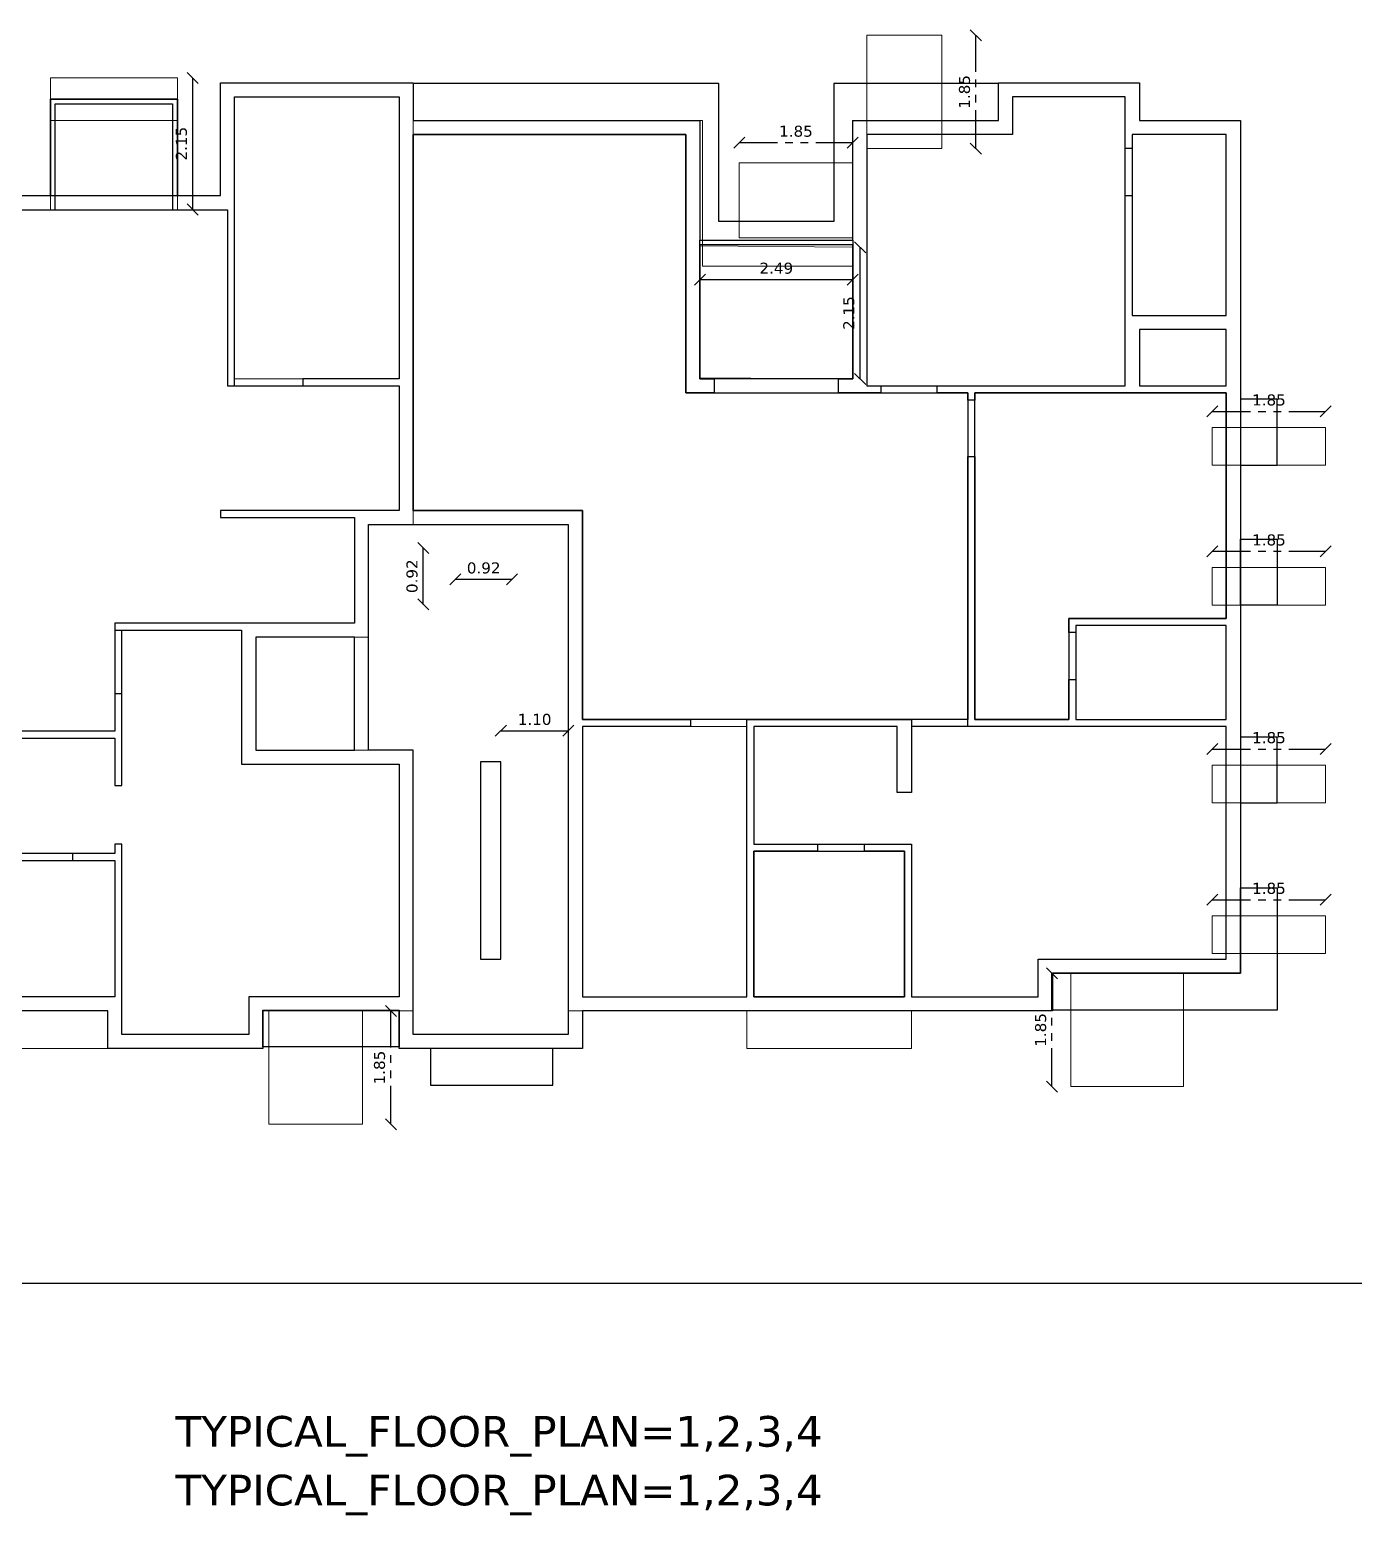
# Model space of a CAD drawing. Header units: metres. Extents: x 617 to 1370, y 693 to 852.
# Drawn here: x 1036.53 to 1058.14, y 767.67 to 791.9 of the extents above; entities that cross this region are included whole.
import ezdxf

# ---------------------------------------------------------------- set-up
doc = ezdxf.new("R2010")
doc.units = ezdxf.units.M
doc.header["$MEASUREMENT"] = 0
doc.header["$PDMODE"] = 2
doc.header["$PDSIZE"] = 50
doc.linetypes.add('PHANTOM2', pattern=[1.25, 0.625, -0.125, 0.125, -0.125, 0.125, -0.125])
doc.layers.get('0').update_dxf_attribs({"lineweight": 0})
doc.layers.get('Defpoints').update_dxf_attribs({"lineweight": 0})
for name, color, linetype in [('BLK_1_FLR_1_AC_ROOM_3', 117, 'Continuous'), ('BLK_1_FLR_1_AC_ROOM_4', 117, 'Continuous'), ('BLK_1_FLR_1_AC_ROOM_5', 117, 'Continuous'), ('BLK_1_FLR_1_AC_ROOM_6', 117, 'Continuous'), ('BLK_1_FLR_1_BALCONY_1', 5, 'Continuous'), ('BLK_1_FLR_1_BLT_UP_AREA', 1, 'Continuous'), ('BLK_1_FLR_1_BLT_UP_AREA_DEDUCT', 1, 'Continuous'), ('BLK_1_FLR_1_CARPET_AREA', 10, 'Continuous'), ('BLK_1_FLR_1_CHAJJA', 6, 'Continuous'), ('BLK_1_FLR_1_EXIT_WIDTH_DOOR', 2, 'Continuous'), ('BLK_1_FLR_1_EXIT_WIDTH_STAIR', 1, 'Continuous'), ('BLK_1_FLR_1_LIFT_1', 30, 'Continuous'), ('BLK_1_FLR_1_REGULAR_ROOM_1', 117, 'Continuous'), ('BLK_1_FLR_1_REGULAR_ROOM_2', 117, 'Continuous'), ('BLK_1_FLR_1_WC_BATH', 223, 'Continuous'), ('BLK_1_LVL_1_BLDG_FOOT_PRINT', 1, 'Continuous'), ('BLK_1_PROJECTED_BALCONY', 5, 'Continuous'), ('DISTANCE_FROM_GOVT_BLDG', 7, 'Continuous')]:
    doc.layers.add(name, color=color, linetype=linetype)
for name, color, linetype, lineweight in [('BLK_1_FLR_1_ACROOM_3_LIGHT_VENTILATION_1', 232, 'Continuous', 0), ('BLK_1_FLR_1_ACROOM_4_LIGHT_VENTILATION_1', 232, 'Continuous', 0), ('BLK_1_FLR_1_ACROOM_4_LIGHT_VENTILATION_2', 232, 'Continuous', 0), ('BLK_1_FLR_1_ACROOM_5_LIGHT_VENTILATION_1', 232, 'Continuous', 0), ('BLK_1_FLR_1_ACROOM_5_LIGHT_VENTILATION_2', 232, 'Continuous', 0), ('BLK_1_FLR_1_ACROOM_6_LIGHT_VENTILATION_1', 232, 'Continuous', 0), ('BLK_1_FLR_1_ACROOM_6_LIGHT_VENTILATION_2', 232, 'Continuous', 0), ('BLK_1_FLR_1_ACROOM_6_LIGHT_VENTILATION_3', 232, 'Continuous', 0), ('BLK_1_FLR_1_KITCHEN', 163, 'Continuous', 0), ('BLK_1_FLR_1_ROOM_1_LIGHT_VENTILATION_2', 232, 'Continuous', 0), ('BLK_1_FLR_1_ROOM_2_LIGHT_VENTILATION_1', 232, 'Continuous', 0), ('BLK_1_FLR_1_ROOM_2_LIGHT_VENTILATION_2', 232, 'Continuous', 0), ('BLK_1_FLR_1_UNITFA', 234, 'Continuous', 0)]:
    doc.layers.add(name, color=color, linetype=linetype, lineweight=lineweight)
doc.styles.get("Standard").update_dxf_attribs({"font": 'verdana.ttf', "height": 0.18})
doc.dimstyles.get("Standard").update_dxf_attribs({"dimscale": 0, "dimtxt": 0.18, "dimasz": 0.18, "dimexe": 0.18, "dimexo": 0.0625, "dimgap": 0.09, "dimtad": 1, "dimtoh": 1, "dimzin": 0, "dimdsep": 46, "dimtxsty": 'Standard', "dimblk": 'OBLIQUE', "dimcen": 0.09, "dimse1": 1, "dimse2": 1, "dimadec": 0, "dimazin": 0, "dimtfac": 1, "dimtofl": 0, "dimtmove": 0, "dimatfit": 3, "dimldrblk": 'OBLIQUE', "dimfxl": 1, "dimtolj": 1, "dimtzin": 0, "dimarcsym": 0})

# ---------------------------------------------------------------- blocks, each defined once
blk = doc.blocks.new('_Oblique')
at = {"color": 0, "linetype": 'ByBlock', "lineweight": -2}
blk.add_line((-0.5, -0.5), (0.5, 0.5), dxfattribs=at)
blk = doc.blocks.new('*D333')
at = {"layer": 'BLK_1_FLR_1_BALCONY_1', "color": 0, "lineweight": -2}
blk.add_line((1047.465, 787.828), (1049.957, 787.828), dxfattribs=at)
at = {"layer": 'Defpoints', "color": 0}
for p in [(1047.465, 788.47), (1049.957, 788.47), (1049.957, 787.828)]:
    blk.add_point(p, dxfattribs=at)
at = {"layer": 'BLK_1_FLR_1_BALCONY_1', "color": 0, "lineweight": -2, "xscale": 0.18, "yscale": 0.18, "zscale": 0.18, "rotation": 180}
blk.add_blockref('_Oblique', (1047.465, 787.828), dxfattribs=at)
at = {"layer": 'BLK_1_FLR_1_BALCONY_1', "color": 0, "lineweight": -2, "xscale": 0.18, "yscale": 0.18, "zscale": 0.18}
blk.add_blockref('_Oblique', (1049.957, 787.828), dxfattribs=at)
at = {"layer": 'BLK_1_FLR_1_BALCONY_1', "color": 0, "insert": (1048.711, 788.012), "char_height": 0.18, "attachment_point": 5}
blk.add_mtext('\\A1;2.49', dxfattribs=at)
blk = doc.blocks.new('*D335')
at = {"layer": 'Defpoints', "color": 0}
for p in [(1010.345, 771.451), (1360.345, 771.451), (1360.345, 771.451)]:
    blk.add_point(p, dxfattribs=at)
at = {"layer": 'DISTANCE_FROM_GOVT_BLDG', "color": 0, "lineweight": -2}
blk.add_line((1010.345, 771.451), (1360.345, 771.451), dxfattribs=at)
at = {"layer": 'DISTANCE_FROM_GOVT_BLDG', "color": 0, "lineweight": -2, "xscale": 0.18, "yscale": 0.18, "zscale": 0.18, "rotation": 180}
blk.add_blockref('_Oblique', (1010.345, 771.451), dxfattribs=at)
at = {"layer": 'DISTANCE_FROM_GOVT_BLDG', "color": 0, "lineweight": -2, "xscale": 0.18, "yscale": 0.18, "zscale": 0.18}
blk.add_blockref('_Oblique', (1360.345, 771.451), dxfattribs=at)
at = {"layer": 'DISTANCE_FROM_GOVT_BLDG', "color": 0, "insert": (1185.345, 771.635), "char_height": 0.18, "attachment_point": 5}
blk.add_mtext('\\A1;350.00', dxfattribs=at)
blk = doc.blocks.new('*D376')
at = {"layer": 'BLK_1_FLR_1_EXIT_WIDTH_DOOR', "color": 0, "lineweight": -2}
blk.add_line((1042.953, 782.528), (1042.953, 783.448), dxfattribs=at)
at = {"layer": 'Defpoints', "color": 0}
for p in [(1042.06, 783.448), (1042.953, 783.448), (1042.06, 782.528)]:
    blk.add_point(p, dxfattribs=at)
at = {"layer": 'BLK_1_FLR_1_EXIT_WIDTH_DOOR', "color": 0, "lineweight": -2, "xscale": 0.18, "yscale": 0.18, "zscale": 0.18}
for p, rotation in [((1042.953, 783.448), 90), ((1042.953, 782.528), 270)]:
    blk.add_blockref('_Oblique', p, dxfattribs=dict(at, rotation=rotation))
at = {"layer": 'BLK_1_FLR_1_EXIT_WIDTH_DOOR', "color": 0, "insert": (1042.77, 782.988), "char_height": 0.18, "attachment_point": 5, "rotation": 90}
blk.add_mtext('\\A1;0.92', dxfattribs=at)
blk = doc.blocks.new('*D377')
at = {"layer": 'BLK_1_FLR_1_EXIT_WIDTH_STAIR', "color": 0, "lineweight": -2}
blk.add_line((1044.218, 780.467), (1045.319, 780.467), dxfattribs=at)
at = {"layer": 'Defpoints', "color": 0}
for p in [(1045.319, 780.467), (1044.218, 779.806), (1045.319, 779.806)]:
    blk.add_point(p, dxfattribs=at)
at = {"layer": 'BLK_1_FLR_1_EXIT_WIDTH_STAIR', "color": 0, "lineweight": -2, "xscale": 0.18, "yscale": 0.18, "zscale": 0.18, "rotation": 180}
blk.add_blockref('_Oblique', (1044.218, 780.467), dxfattribs=at)
at = {"layer": 'BLK_1_FLR_1_EXIT_WIDTH_STAIR', "color": 0, "lineweight": -2, "xscale": 0.18, "yscale": 0.18, "zscale": 0.18}
blk.add_blockref('_Oblique', (1045.319, 780.467), dxfattribs=at)
at = {"layer": 'BLK_1_FLR_1_EXIT_WIDTH_STAIR', "color": 0, "insert": (1044.769, 780.651), "char_height": 0.18, "attachment_point": 5}
blk.add_mtext('\\A1;1.10', dxfattribs=at)
blk = doc.blocks.new('*D378')
at = {"layer": 'BLK_1_FLR_1_EXIT_WIDTH_DOOR', "color": 0, "lineweight": -2}
blk.add_line((1043.478, 782.938), (1044.398, 782.938), dxfattribs=at)
at = {"layer": 'Defpoints', "color": 0}
for p in [(1043.478, 783.831), (1044.398, 783.831), (1044.398, 782.938)]:
    blk.add_point(p, dxfattribs=at)
at = {"layer": 'BLK_1_FLR_1_EXIT_WIDTH_DOOR', "color": 0, "lineweight": -2, "xscale": 0.18, "yscale": 0.18, "zscale": 0.18, "rotation": 180}
blk.add_blockref('_Oblique', (1043.478, 782.938), dxfattribs=at)
at = {"layer": 'BLK_1_FLR_1_EXIT_WIDTH_DOOR', "color": 0, "lineweight": -2, "xscale": 0.18, "yscale": 0.18, "zscale": 0.18}
blk.add_blockref('_Oblique', (1044.398, 782.938), dxfattribs=at)
at = {"layer": 'BLK_1_FLR_1_EXIT_WIDTH_DOOR', "color": 0, "insert": (1043.938, 783.122), "char_height": 0.18, "attachment_point": 5}
blk.add_mtext('\\A1;0.92', dxfattribs=at)
blk = doc.blocks.new('*D416')
at = {"layer": 'BLK_1_FLR_1_ROOM_1_LIGHT_VENTILATION_2', "color": 0, "lineweight": -2}
blk.add_line((1039.192, 788.971), (1039.192, 791.118), dxfattribs=at)
at = {"layer": 'Defpoints', "color": 0}
for p in [(1038.788, 791.118), (1039.192, 791.118), (1038.788, 788.971)]:
    blk.add_point(p, dxfattribs=at)
at = {"layer": 'BLK_1_FLR_1_ROOM_1_LIGHT_VENTILATION_2', "color": 0, "lineweight": -2, "xscale": 0.18, "yscale": 0.18, "zscale": 0.18}
for p, rotation in [((1039.192, 791.118), 90), ((1039.192, 788.971), 270)]:
    blk.add_blockref('_Oblique', p, dxfattribs=dict(at, rotation=rotation))
at = {"layer": 'BLK_1_FLR_1_ROOM_1_LIGHT_VENTILATION_2', "color": 0, "insert": (1039.008, 790.045), "char_height": 0.18, "attachment_point": 5, "rotation": 90}
blk.add_mtext('\\A1;2.15', dxfattribs=at)
blk = doc.blocks.new('*D421')
at = {"layer": 'BLK_1_FLR_1_ACROOM_4_LIGHT_VENTILATION_1', "color": 0, "linetype": 'PHANTOM2', "lineweight": -2}
blk.add_line((1048.107, 790.063), (1049.957, 790.063), dxfattribs=at)
at = {"layer": 'Defpoints', "color": 0}
for p in [(1049.957, 790.063), (1048.107, 789.735), (1049.957, 789.734)]:
    blk.add_point(p, dxfattribs=at)
at = {"layer": 'BLK_1_FLR_1_ACROOM_4_LIGHT_VENTILATION_1', "color": 0, "lineweight": -2, "xscale": 0.18, "yscale": 0.18, "zscale": 0.18, "rotation": 180}
blk.add_blockref('_Oblique', (1048.107, 790.063), dxfattribs=at)
at = {"layer": 'BLK_1_FLR_1_ACROOM_4_LIGHT_VENTILATION_1', "color": 0, "lineweight": -2, "xscale": 0.18, "yscale": 0.18, "zscale": 0.18}
blk.add_blockref('_Oblique', (1049.957, 790.063), dxfattribs=at)
at = {"layer": 'BLK_1_FLR_1_ACROOM_4_LIGHT_VENTILATION_1', "color": 0, "insert": (1049.032, 790.247), "char_height": 0.18, "attachment_point": 5}
blk.add_mtext('\\A1;1.85', dxfattribs=at)
blk = doc.blocks.new('*D422')
at = {"layer": 'BLK_1_FLR_1_ACROOM_4_LIGHT_VENTILATION_2', "color": 0, "linetype": 'PHANTOM2', "lineweight": -2}
blk.add_line((1051.966, 789.965), (1051.966, 791.815), dxfattribs=at)
at = {"layer": 'Defpoints', "color": 0}
for p in [(1051.413, 791.815), (1051.966, 791.815), (1051.414, 789.965)]:
    blk.add_point(p, dxfattribs=at)
at = {"layer": 'BLK_1_FLR_1_ACROOM_4_LIGHT_VENTILATION_2', "color": 0, "lineweight": -2, "xscale": 0.18, "yscale": 0.18, "zscale": 0.18}
for p, rotation in [((1051.966, 791.815), 90), ((1051.966, 789.965), 270)]:
    blk.add_blockref('_Oblique', p, dxfattribs=dict(at, rotation=rotation))
at = {"layer": 'BLK_1_FLR_1_ACROOM_4_LIGHT_VENTILATION_2', "color": 0, "insert": (1051.782, 790.89), "char_height": 0.18, "attachment_point": 5, "rotation": 90}
blk.add_mtext('\\A1;1.85', dxfattribs=at)
blk = doc.blocks.new('*D423')
at = {"layer": 'BLK_1_FLR_1_ACROOM_5_LIGHT_VENTILATION_1', "color": 0, "linetype": 'PHANTOM2', "lineweight": -2}
blk.add_line((1055.822, 785.678), (1057.672, 785.678), dxfattribs=at)
at = {"layer": 'Defpoints', "color": 0}
for p in [(1057.672, 785.678), (1055.822, 785.414), (1057.672, 785.414)]:
    blk.add_point(p, dxfattribs=at)
at = {"layer": 'BLK_1_FLR_1_ACROOM_5_LIGHT_VENTILATION_1', "color": 0, "lineweight": -2, "xscale": 0.18, "yscale": 0.18, "zscale": 0.18, "rotation": 180}
blk.add_blockref('_Oblique', (1055.822, 785.678), dxfattribs=at)
at = {"layer": 'BLK_1_FLR_1_ACROOM_5_LIGHT_VENTILATION_1', "color": 0, "lineweight": -2, "xscale": 0.18, "yscale": 0.18, "zscale": 0.18}
blk.add_blockref('_Oblique', (1057.672, 785.678), dxfattribs=at)
at = {"layer": 'BLK_1_FLR_1_ACROOM_5_LIGHT_VENTILATION_1', "color": 0, "insert": (1056.747, 785.862), "char_height": 0.18, "attachment_point": 5}
blk.add_mtext('\\A1;1.85', dxfattribs=at)
blk = doc.blocks.new('*D424')
at = {"layer": 'BLK_1_FLR_1_ACROOM_5_LIGHT_VENTILATION_2', "color": 0, "linetype": 'PHANTOM2', "lineweight": -2}
blk.add_line((1055.822, 783.394), (1057.672, 783.394), dxfattribs=at)
at = {"layer": 'Defpoints', "color": 0}
for p in [(1057.672, 783.394), (1055.822, 783.13), (1057.672, 783.13)]:
    blk.add_point(p, dxfattribs=at)
at = {"layer": 'BLK_1_FLR_1_ACROOM_5_LIGHT_VENTILATION_2', "color": 0, "lineweight": -2, "xscale": 0.18, "yscale": 0.18, "zscale": 0.18, "rotation": 180}
blk.add_blockref('_Oblique', (1055.822, 783.394), dxfattribs=at)
at = {"layer": 'BLK_1_FLR_1_ACROOM_5_LIGHT_VENTILATION_2', "color": 0, "lineweight": -2, "xscale": 0.18, "yscale": 0.18, "zscale": 0.18}
blk.add_blockref('_Oblique', (1057.672, 783.394), dxfattribs=at)
at = {"layer": 'BLK_1_FLR_1_ACROOM_5_LIGHT_VENTILATION_2', "color": 0, "insert": (1056.747, 783.578), "char_height": 0.18, "attachment_point": 5}
blk.add_mtext('\\A1;1.85', dxfattribs=at)
blk = doc.blocks.new('*D425')
at = {"layer": 'BLK_1_FLR_1_ACROOM_6_LIGHT_VENTILATION_1', "color": 0, "linetype": 'PHANTOM2', "lineweight": -2}
blk.add_line((1055.822, 780.168), (1057.672, 780.168), dxfattribs=at)
at = {"layer": 'Defpoints', "color": 0}
for p in [(1057.672, 780.168), (1055.822, 779.904), (1057.672, 779.904)]:
    blk.add_point(p, dxfattribs=at)
at = {"layer": 'BLK_1_FLR_1_ACROOM_6_LIGHT_VENTILATION_1', "color": 0, "lineweight": -2, "xscale": 0.18, "yscale": 0.18, "zscale": 0.18, "rotation": 180}
blk.add_blockref('_Oblique', (1055.822, 780.168), dxfattribs=at)
at = {"layer": 'BLK_1_FLR_1_ACROOM_6_LIGHT_VENTILATION_1', "color": 0, "lineweight": -2, "xscale": 0.18, "yscale": 0.18, "zscale": 0.18}
blk.add_blockref('_Oblique', (1057.672, 780.168), dxfattribs=at)
at = {"layer": 'BLK_1_FLR_1_ACROOM_6_LIGHT_VENTILATION_1', "color": 0, "insert": (1056.747, 780.352), "char_height": 0.18, "attachment_point": 5}
blk.add_mtext('\\A1;1.85', dxfattribs=at)
blk = doc.blocks.new('*D426')
at = {"layer": 'BLK_1_FLR_1_ACROOM_6_LIGHT_VENTILATION_2', "color": 0, "linetype": 'PHANTOM2', "lineweight": -2}
blk.add_line((1055.822, 777.71), (1057.672, 777.71), dxfattribs=at)
at = {"layer": 'Defpoints', "color": 0}
for p in [(1057.672, 777.71), (1055.822, 777.446), (1057.672, 777.446)]:
    blk.add_point(p, dxfattribs=at)
at = {"layer": 'BLK_1_FLR_1_ACROOM_6_LIGHT_VENTILATION_2', "color": 0, "lineweight": -2, "xscale": 0.18, "yscale": 0.18, "zscale": 0.18, "rotation": 180}
blk.add_blockref('_Oblique', (1055.822, 777.71), dxfattribs=at)
at = {"layer": 'BLK_1_FLR_1_ACROOM_6_LIGHT_VENTILATION_2', "color": 0, "lineweight": -2, "xscale": 0.18, "yscale": 0.18, "zscale": 0.18}
blk.add_blockref('_Oblique', (1057.672, 777.71), dxfattribs=at)
at = {"layer": 'BLK_1_FLR_1_ACROOM_6_LIGHT_VENTILATION_2', "color": 0, "insert": (1056.747, 777.894), "char_height": 0.18, "attachment_point": 5}
blk.add_mtext('\\A1;1.85', dxfattribs=at)
blk = doc.blocks.new('*D427')
at = {"layer": 'BLK_1_FLR_1_ACROOM_6_LIGHT_VENTILATION_3', "color": 0, "linetype": 'PHANTOM2', "lineweight": -2}
blk.add_line((1053.208, 774.66), (1053.208, 776.51), dxfattribs=at)
at = {"layer": 'Defpoints', "color": 0}
for p in [(1053.208, 776.51), (1053.515, 776.51), (1053.515, 774.66)]:
    blk.add_point(p, dxfattribs=at)
at = {"layer": 'BLK_1_FLR_1_ACROOM_6_LIGHT_VENTILATION_3', "color": 0, "lineweight": -2, "xscale": 0.18, "yscale": 0.18, "zscale": 0.18}
for p, rotation in [((1053.208, 776.51), 90), ((1053.208, 774.66), 270)]:
    blk.add_blockref('_Oblique', p, dxfattribs=dict(at, rotation=rotation))
at = {"layer": 'BLK_1_FLR_1_ACROOM_6_LIGHT_VENTILATION_3', "color": 0, "insert": (1053.024, 775.585), "char_height": 0.18, "attachment_point": 5, "rotation": 90}
blk.add_mtext('\\A1;1.85', dxfattribs=at)
blk = doc.blocks.new('*D428')
at = {"layer": 'BLK_1_FLR_1_ACROOM_3_LIGHT_VENTILATION_1', "color": 0, "linetype": 'PHANTOM2', "lineweight": -2}
blk.add_line((1042.425, 774.046), (1042.425, 775.896), dxfattribs=at)
at = {"layer": 'Defpoints', "color": 0}
for p in [(1041.964, 775.896), (1042.425, 775.896), (1041.964, 774.046)]:
    blk.add_point(p, dxfattribs=at)
at = {"layer": 'BLK_1_FLR_1_ACROOM_3_LIGHT_VENTILATION_1', "color": 0, "lineweight": -2, "xscale": 0.18, "yscale": 0.18, "zscale": 0.18}
for p, rotation in [((1042.425, 775.896), 90), ((1042.425, 774.046), 270)]:
    blk.add_blockref('_Oblique', p, dxfattribs=dict(at, rotation=rotation))
at = {"layer": 'BLK_1_FLR_1_ACROOM_3_LIGHT_VENTILATION_1', "color": 0, "insert": (1042.24, 774.971), "char_height": 0.18, "attachment_point": 5, "rotation": 90}
blk.add_mtext('\\A1;1.85', dxfattribs=at)
blk = doc.blocks.new('*D430')
at = {"layer": 'BLK_1_FLR_1_ROOM_2_LIGHT_VENTILATION_1', "color": 0, "lineweight": -2}
blk.add_line((1050.079, 786.208), (1050.079, 788.355), dxfattribs=at)
at = {"layer": 'Defpoints', "color": 0}
for p in [(1049.686, 788.355), (1050.079, 788.355), (1049.686, 786.208)]:
    blk.add_point(p, dxfattribs=at)
at = {"layer": 'BLK_1_FLR_1_ROOM_2_LIGHT_VENTILATION_1', "color": 0, "lineweight": -2, "xscale": 0.18, "yscale": 0.18, "zscale": 0.18}
for p, rotation in [((1050.079, 788.355), 90), ((1050.079, 786.208), 270)]:
    blk.add_blockref('_Oblique', p, dxfattribs=dict(at, rotation=rotation))
at = {"layer": 'BLK_1_FLR_1_ROOM_2_LIGHT_VENTILATION_1', "color": 0, "insert": (1049.895, 787.281), "char_height": 0.18, "attachment_point": 5, "rotation": 90}
blk.add_mtext('\\A1;2.15', dxfattribs=at)

msp = doc.modelspace()

# ---------------------------------------------------------------- linework, layer by layer
at = {"layer": 'BLK_1_FLR_1_AC_ROOM_3', "color": 1}
msp.add_lwpolyline([(1038.035, 775.513), (1038.035, 778.618), (1037.92, 778.618), (1037.92, 778.465), (1035.505, 778.465), (1035.505, 780.343), (1037.92, 780.343), (1037.92, 779.576), (1038.035, 779.576), (1038.035, 782.106), (1039.99, 782.106), (1039.99, 779.921), (1042.558, 779.921), (1042.558, 776.126), (1040.105, 776.126), (1040.105, 775.513)], close=True, dxfattribs=at)
at = {"layer": 'BLK_1_FLR_1_AC_ROOM_4', "color": 1}
msp.add_lwpolyline([(1050.187, 786.093), (1054.403, 786.093), (1054.403, 790.808), (1052.563, 790.808), (1052.563, 790.195), (1050.187, 790.195)], close=True, dxfattribs=at)
at = {"layer": 'BLK_1_FLR_1_AC_ROOM_5', "color": 1}
msp.add_lwpolyline([(1051.95, 785.978), (1056.052, 785.978), (1056.052, 782.298), (1053.483, 782.298), (1053.483, 780.65), (1051.95, 780.65)], close=True, dxfattribs=at)
at = {"layer": 'BLK_1_FLR_1_AC_ROOM_6', "color": 1}
msp.add_lwpolyline([(1052.985, 776.126), (1052.985, 776.74), (1056.052, 776.74), (1056.052, 780.534), (1050.915, 780.534), (1050.915, 779.461), (1050.685, 779.461), (1050.685, 780.535), (1048.347, 780.535), (1048.347, 778.618), (1050.915, 778.618), (1050.915, 776.126)], close=True, dxfattribs=at)
at = {"layer": 'BLK_1_FLR_1_ACROOM_3_LIGHT_VENTILATION_1'}
msp.add_lwpolyline([(1042.194, 776.126), (1040.661, 776.126)], dxfattribs=at)
msp.add_lwpolyline([(1040.431, 775.896), (1040.431, 774.046), (1041.964, 774.046), (1041.964, 775.896)], close=True, dxfattribs=at)
at = {"layer": 'BLK_1_FLR_1_ACROOM_4_LIGHT_VENTILATION_1'}
msp.add_lwpolyline([(1050.187, 788.738), (1050.187, 789.965)], dxfattribs=at)
msp.add_lwpolyline([(1049.957, 788.508), (1048.107, 788.508), (1048.107, 789.735), (1049.957, 789.735)], close=True, dxfattribs=at)
at = {"layer": 'BLK_1_FLR_1_ACROOM_4_LIGHT_VENTILATION_2'}
msp.add_lwpolyline([(1050.187, 789.965), (1050.187, 791.815), (1051.413, 791.815), (1051.414, 789.965)], close=True, dxfattribs=at)
msp.add_lwpolyline([(1050.417, 790.195), (1051.643, 790.195)], dxfattribs=at)
at = {"layer": 'BLK_1_FLR_1_ACROOM_5_LIGHT_VENTILATION_1'}
msp.add_lwpolyline([(1056.052, 785.644), (1056.052, 785.031)], dxfattribs=at)
msp.add_lwpolyline([(1055.822, 785.414), (1057.672, 785.414), (1057.672, 784.801), (1055.822, 784.801)], close=True, dxfattribs=at)
at = {"layer": 'BLK_1_FLR_1_ACROOM_5_LIGHT_VENTILATION_2'}
msp.add_lwpolyline([(1056.052, 783.36), (1056.052, 782.747)], dxfattribs=at)
msp.add_lwpolyline([(1055.822, 783.13), (1057.672, 783.13), (1057.672, 782.517), (1055.822, 782.517)], close=True, dxfattribs=at)
at = {"layer": 'BLK_1_FLR_1_ACROOM_6_LIGHT_VENTILATION_1'}
msp.add_lwpolyline([(1056.052, 780.134), (1056.052, 779.521)], dxfattribs=at)
msp.add_lwpolyline([(1055.822, 779.904), (1057.672, 779.904), (1057.672, 779.291), (1055.822, 779.291)], close=True, dxfattribs=at)
at = {"layer": 'BLK_1_FLR_1_ACROOM_6_LIGHT_VENTILATION_2'}
msp.add_lwpolyline([(1056.052, 777.676), (1056.052, 777.063)], dxfattribs=at)
msp.add_lwpolyline([(1055.822, 777.446), (1057.672, 777.446), (1057.672, 776.833), (1055.822, 776.833)], close=True, dxfattribs=at)
at = {"layer": 'BLK_1_FLR_1_ACROOM_6_LIGHT_VENTILATION_3'}
msp.add_lwpolyline([(1055.585, 776.74), (1053.745, 776.74)], dxfattribs=at)
msp.add_lwpolyline([(1055.355, 776.51), (1055.355, 774.66), (1053.515, 774.66), (1053.515, 776.51)], close=True, dxfattribs=at)
at = {"layer": 'BLK_1_FLR_1_BALCONY_1'}
msp.add_lwpolyline([(1047.465, 788.47), (1049.957, 788.47), (1049.959, 786.208), (1047.465, 786.208)], close=True, dxfattribs=at)
at = {"layer": 'BLK_1_FLR_1_BLT_UP_AREA', "color": 3}
msp.add_lwpolyline([(1036.31, 789.198), (1036.871, 789.198), (1036.871, 790.77), (1038.941, 790.77), (1038.941, 789.198), (1039.645, 789.198), (1039.645, 791.038), (1042.788, 791.038), (1042.788, 790.425), (1047.465, 790.425), (1047.465, 788.47), (1049.957, 788.47), (1049.957, 790.424), (1052.333, 790.424), (1052.333, 791.038), (1054.633, 791.038), (1054.633, 790.425), (1056.282, 790.425), (1056.282, 776.51), (1053.215, 776.51), (1053.215, 775.896), (1045.548, 775.896), (1045.548, 775.283), (1042.558, 775.283), (1042.558, 775.896), (1040.335, 775.896), (1040.335, 775.283), (1037.805, 775.283), (1037.805, 775.896), (1035.62, 775.896)], dxfattribs=at)
at = {"layer": 'BLK_1_FLR_1_BLT_UP_AREA_DEDUCT', "color": 3}
for points in [[(1054.633, 786.093), (1056.052, 786.093), (1056.052, 787.013), (1054.633, 787.013)], [(1043.887, 776.739), (1044.219, 776.739), (1044.219, 779.959), (1043.887, 779.959)]]:
    msp.add_lwpolyline(points, close=True, dxfattribs=at)
at = {"layer": 'BLK_1_FLR_1_CARPET_AREA', "color": 25}
for points in [[(1036.31, 788.968), (1036.948, 788.968), (1036.948, 790.693), (1038.864, 790.693), (1038.864, 788.968), (1039.76, 788.968), (1039.76, 786.093), (1039.875, 786.093), (1039.875, 790.808), (1042.558, 790.808), (1042.558, 786.208), (1040.986, 786.208), (1040.986, 786.093), (1042.558, 786.093), (1042.558, 784.061), (1039.645, 784.061), (1039.645, 783.947), (1041.83, 783.946), (1041.83, 782.221), (1037.92, 782.221), (1037.92, 782.106), (1039.99, 782.106), (1039.99, 779.921), (1042.558, 779.921), (1042.558, 776.126), (1040.105, 776.126), (1040.105, 775.513), (1038.035, 775.513), (1038.035, 778.618), (1037.92, 778.618), (1037.92, 778.465), (1037.23, 778.465), (1037.23, 778.35), (1037.92, 778.35), (1037.92, 776.126), (1035.505, 776.126)], [(1035.505, 780.343), (1037.92, 780.343), (1037.92, 779.576), (1038.035, 779.576), (1038.035, 781.071), (1037.92, 781.071), (1037.92, 780.458), (1035.505, 780.458)]]:
    msp.add_lwpolyline(points, dxfattribs=at)
for points in [[(1042.788, 784.061), (1045.548, 784.061), (1045.548, 780.65), (1047.312, 780.65), (1047.312, 780.535), (1045.548, 780.535), (1045.548, 776.126), (1048.232, 776.126), (1048.232, 780.65), (1050.915, 780.65), (1050.915, 779.461), (1050.685, 779.461), (1050.685, 780.535), (1048.347, 780.535), (1048.347, 778.618), (1049.382, 778.618), (1049.382, 778.503), (1048.347, 778.503), (1048.347, 776.126), (1050.8, 776.126), (1050.8, 778.503), (1050.148, 778.503), (1050.148, 778.618), (1050.915, 778.618), (1050.915, 776.126), (1052.985, 776.126), (1052.985, 776.74), (1056.052, 776.74), (1056.052, 780.534), (1051.835, 780.534), (1051.835, 784.943), (1051.95, 784.943), (1051.95, 780.65), (1053.483, 780.65), (1053.483, 781.301), (1053.598, 781.301), (1053.598, 780.65), (1056.052, 780.649), (1056.052, 782.183), (1053.598, 782.183), (1053.598, 782.068), (1053.483, 782.068), (1053.483, 782.298), (1056.052, 782.298), (1056.052, 785.978), (1051.95, 785.978), (1051.95, 785.863), (1051.835, 785.863), (1051.835, 785.978), (1051.337, 785.978), (1051.337, 786.093), (1054.403, 786.093), (1054.403, 789.198), (1054.518, 789.198), (1054.518, 787.243), (1056.052, 787.243), (1056.052, 790.195), (1054.518, 790.195), (1054.518, 789.965), (1054.403, 789.965), (1054.403, 790.808), (1052.563, 790.808), (1052.563, 790.195), (1050.187, 790.195), (1050.187, 786.093), (1050.417, 786.093), (1050.417, 785.978), (1049.727, 785.978), (1049.727, 786.208), (1049.957, 786.208), (1049.957, 788.393), (1047.465, 788.393), (1047.465, 786.208), (1047.695, 786.208), (1047.695, 785.978), (1047.235, 785.978), (1047.235, 790.195), (1042.788, 790.195)], [(1042.06, 783.831), (1045.318, 783.831), (1045.318, 775.513), (1042.788, 775.513), (1042.788, 780.151), (1042.06, 780.151)]]:
    msp.add_lwpolyline(points, close=True, dxfattribs=at)
at = {"layer": 'BLK_1_FLR_1_CHAJJA'}
for points in [[(1052.333, 791.025), (1049.65, 791.025), (1049.65, 788.776), (1047.772, 788.776), (1047.772, 791.025), (1042.788, 791.025), (1042.788, 790.425), (1047.465, 790.425), (1047.465, 788.47), (1049.957, 788.47), (1049.957, 790.424), (1052.333, 790.425)], [(1056.282, 784.801), (1056.882, 784.801), (1056.882, 785.874), (1056.282, 785.874)], [(1056.882, 782.517), (1056.282, 782.517), (1056.282, 783.59), (1056.882, 783.59)], [(1056.282, 779.291), (1056.882, 779.291), (1056.882, 780.364), (1056.282, 780.364)], [(1053.215, 775.91), (1053.215, 776.51), (1056.282, 776.51), (1056.282, 777.906), (1056.882, 777.906), (1056.882, 775.91)], [(1040.335, 775.31), (1040.335, 775.91), (1042.558, 775.91), (1042.558, 775.31)], [(1043.073, 775.283), (1043.073, 774.683), (1045.067, 774.683), (1045.067, 775.283)]]:
    msp.add_lwpolyline(points, close=True, dxfattribs=at)
at = {"layer": 'BLK_1_FLR_1_KITCHEN', "color": 1}
for points in [[(1042.558, 786.208), (1039.875, 786.208), (1039.875, 790.808), (1042.558, 790.808)], [(1048.232, 776.126), (1045.548, 776.126), (1045.548, 780.535), (1048.232, 780.535)]]:
    msp.add_lwpolyline(points, close=True, dxfattribs=at)
at = {"layer": 'BLK_1_FLR_1_LIFT_1'}
msp.add_lwpolyline([(1040.22, 780.151), (1041.83, 780.151), (1041.83, 781.991), (1040.22, 781.991)], close=True, dxfattribs=at)
at = {"layer": 'BLK_1_FLR_1_REGULAR_ROOM_1', "color": 1}
msp.add_lwpolyline([(1031.48, 782.221), (1031.48, 785.978), (1036.31, 785.978), (1036.31, 788.968), (1039.76, 788.968), (1039.76, 786.093), (1042.558, 786.093), (1042.558, 784.061), (1039.645, 784.061), (1039.645, 783.947), (1041.83, 783.946), (1041.83, 782.221), (1037.92, 782.222), (1037.92, 780.458), (1035.505, 780.458), (1035.505, 782.221)], close=True, dxfattribs=at)
at = {"layer": 'BLK_1_FLR_1_REGULAR_ROOM_2', "color": 1}
msp.add_lwpolyline([(1042.788, 790.195), (1047.235, 790.195), (1047.235, 785.978), (1051.835, 785.979), (1051.835, 780.65), (1045.548, 780.65), (1045.548, 784.061), (1042.788, 784.061)], close=True, dxfattribs=at)
at = {"layer": 'BLK_1_FLR_1_ROOM_1_LIGHT_VENTILATION_2'}
msp.add_lwpolyline([(1036.871, 788.968), (1036.871, 791.118), (1038.941, 791.118), (1038.941, 788.968)], close=True, dxfattribs=at)
msp.add_lwpolyline([(1036.948, 788.968), (1038.864, 788.968)], dxfattribs=at)
at = {"layer": 'BLK_1_FLR_1_ROOM_2_LIGHT_VENTILATION_1'}
msp.add_lwpolyline([(1042.788, 790.195), (1047.007, 790.195)], dxfattribs=at)
msp.add_lwpolyline([(1047.465, 786.226), (1047.465, 788.376), (1049.959, 788.359), (1049.959, 786.208)], close=True, dxfattribs=at)
at = {"layer": 'BLK_1_FLR_1_ROOM_2_LIGHT_VENTILATION_2'}
msp.add_lwpolyline([(1047.235, 787.78), (1047.235, 785.978), (1049.729, 785.978)], dxfattribs=at)
at = {"layer": 'BLK_1_FLR_1_UNITFA'}
msp.add_lwpolyline([(1033.32, 775.283), (1040.335, 775.283), (1040.335, 775.896), (1042.788, 775.896), (1042.788, 780.151), (1040.22, 780.151), (1040.22, 781.991), (1042.06, 781.991), (1042.06, 783.831), (1042.788, 783.831), (1042.788, 791.038), (1039.645, 791.038), (1039.645, 789.198), (1038.941, 789.198), (1038.941, 790.425), (1036.871, 790.425), (1036.871, 789.198), (1036.31, 789.198)], dxfattribs=at)
msp.add_lwpolyline([(1045.318, 783.831), (1042.788, 783.831), (1042.788, 790.425), (1047.508, 790.425), (1047.508, 788.048), (1049.957, 788.048), (1049.956, 790.424), (1052.333, 790.424), (1052.333, 791.038), (1054.633, 791.038), (1054.633, 790.425), (1056.282, 790.425), (1056.282, 776.51), (1053.215, 776.51), (1053.215, 775.896), (1050.915, 775.896), (1050.915, 775.283), (1048.232, 775.283), (1048.232, 775.896), (1045.318, 775.896)], close=True, dxfattribs=at)
at = {"layer": 'BLK_1_FLR_1_WC_BATH'}
for points in [[(1054.518, 787.243), (1056.052, 787.243), (1056.052, 790.195), (1054.518, 790.195)], [(1053.598, 780.65), (1056.052, 780.65), (1056.052, 782.183), (1053.598, 782.183)], [(1037.92, 776.126), (1035.505, 776.126), (1035.505, 778.35), (1037.92, 778.35)], [(1048.347, 778.503), (1050.8, 778.503), (1050.8, 776.126), (1048.347, 776.126)]]:
    msp.add_lwpolyline(points, close=True, dxfattribs=at)
at = {"layer": 'BLK_1_LVL_1_BLDG_FOOT_PRINT'}
msp.add_lwpolyline([(1036.31, 789.198), (1036.871, 789.198), (1036.871, 790.77), (1038.941, 790.77), (1038.941, 789.198), (1039.645, 789.198), (1039.645, 791.038), (1042.788, 791.038), (1042.788, 790.425), (1047.465, 790.425), (1047.465, 788.47), (1049.957, 788.47), (1049.957, 790.424), (1052.333, 790.424), (1052.333, 791.038), (1054.633, 791.038), (1054.633, 790.425), (1056.282, 790.425), (1056.282, 776.51), (1053.215, 776.51), (1053.215, 775.896), (1045.548, 775.896), (1045.548, 775.283), (1042.558, 775.283), (1042.558, 775.896), (1040.335, 775.896), (1040.335, 775.283), (1037.805, 775.283), (1037.805, 775.896), (1035.62, 775.896)], dxfattribs=at)
at = {"layer": 'BLK_1_PROJECTED_BALCONY'}
msp.add_lwpolyline([(1036.871, 789.198), (1038.941, 789.198), (1038.941, 790.77), (1036.871, 790.77)], close=True, dxfattribs=at)

# ---------------------------------------------------------------- texts
at = {"layer": 'BLK_1_FLR_1_BLT_UP_AREA', "color": 25, "insert": (1038.912, 769.286), "char_height": 0.5, "attachment_point": 1}
msp.add_mtext_dynamic_manual_height_columns('TYPICAL_FLOOR_PLAN=1,2,3,4', width=10.59707, gutter_width=0.9, heights=[0], dxfattribs=at)
at = {"layer": 'BLK_1_FLR_1_BLT_UP_AREA_DEDUCT', "color": 25, "insert": (1038.912, 768.328), "char_height": 0.5, "attachment_point": 1}
msp.add_mtext_dynamic_manual_height_columns('TYPICAL_FLOOR_PLAN=1,2,3,4', width=10.59707, gutter_width=0.9, heights=[0], dxfattribs=at)

# ---------------------------------------------------------------- dimensions: what is measured, and where the dimension line sits
at = {"layer": 'BLK_1_FLR_1_ACROOM_3_LIGHT_VENTILATION_1'}
dim = msp.add_linear_dim(base=(1042.425, 775.896), p1=(1041.964, 774.046), p2=(1041.964, 775.896), angle=90, dimstyle='Standard', override={"dimscale": 1, "dimfxl": 0, "dimarcsym": 2}, dxfattribs=at)
dim.commit()
dim.dimension.update_dxf_attribs({"geometry": '*D428', "text_midpoint": (1042.24, 774.971)})
at = {"layer": 'BLK_1_FLR_1_ACROOM_4_LIGHT_VENTILATION_1'}
dim = msp.add_linear_dim(base=(1049.957, 790.063), p1=(1048.107, 789.735), p2=(1049.957, 789.734), dimstyle='Standard', override={"dimscale": 1, "dimfxl": 0, "dimarcsym": 2}, dxfattribs=at)
dim.commit()
dim.dimension.update_dxf_attribs({"geometry": '*D421', "text_midpoint": (1049.032, 790.247)})
at = {"layer": 'BLK_1_FLR_1_ACROOM_4_LIGHT_VENTILATION_2'}
dim = msp.add_linear_dim(base=(1051.966, 791.815), p1=(1051.414, 789.965), p2=(1051.413, 791.815), angle=90, dimstyle='Standard', override={"dimscale": 1, "dimfxl": 0, "dimarcsym": 2}, dxfattribs=at)
dim.commit()
dim.dimension.update_dxf_attribs({"geometry": '*D422', "text_midpoint": (1051.782, 790.89)})
at = {"layer": 'BLK_1_FLR_1_ACROOM_5_LIGHT_VENTILATION_1'}
dim = msp.add_linear_dim(base=(1057.672, 785.678), p1=(1055.822, 785.414), p2=(1057.672, 785.414), dimstyle='Standard', override={"dimscale": 1, "dimfxl": 0, "dimarcsym": 2}, dxfattribs=at)
dim.commit()
dim.dimension.update_dxf_attribs({"geometry": '*D423', "text_midpoint": (1056.747, 785.862)})
at = {"layer": 'BLK_1_FLR_1_ACROOM_5_LIGHT_VENTILATION_2'}
dim = msp.add_linear_dim(base=(1057.672, 783.394), p1=(1055.822, 783.13), p2=(1057.672, 783.13), dimstyle='Standard', override={"dimscale": 1, "dimfxl": 0, "dimarcsym": 2}, dxfattribs=at)
dim.commit()
dim.dimension.update_dxf_attribs({"geometry": '*D424', "text_midpoint": (1056.747, 783.578)})
at = {"layer": 'BLK_1_FLR_1_ACROOM_6_LIGHT_VENTILATION_1'}
dim = msp.add_linear_dim(base=(1057.672, 780.168), p1=(1055.822, 779.904), p2=(1057.672, 779.904), dimstyle='Standard', override={"dimscale": 1, "dimfxl": 0, "dimarcsym": 2}, dxfattribs=at)
dim.commit()
dim.dimension.update_dxf_attribs({"geometry": '*D425', "text_midpoint": (1056.747, 780.352)})
at = {"layer": 'BLK_1_FLR_1_ACROOM_6_LIGHT_VENTILATION_2'}
dim = msp.add_linear_dim(base=(1057.672, 777.71), p1=(1055.822, 777.446), p2=(1057.672, 777.446), dimstyle='Standard', override={"dimscale": 1, "dimfxl": 0, "dimarcsym": 2}, dxfattribs=at)
dim.commit()
dim.dimension.update_dxf_attribs({"geometry": '*D426', "text_midpoint": (1056.747, 777.894)})
at = {"layer": 'BLK_1_FLR_1_ACROOM_6_LIGHT_VENTILATION_3'}
dim = msp.add_linear_dim(base=(1053.208, 776.51), p1=(1053.515, 774.66), p2=(1053.515, 776.51), angle=90, dimstyle='Standard', override={"dimscale": 1, "dimfxl": 0, "dimarcsym": 2}, dxfattribs=at)
dim.commit()
dim.dimension.update_dxf_attribs({"geometry": '*D427', "text_midpoint": (1053.024, 775.585)})
at = {"layer": 'BLK_1_FLR_1_BALCONY_1'}
dim = msp.add_linear_dim(base=(1049.957, 787.828), p1=(1047.465, 788.47), p2=(1049.957, 788.47), dimstyle='Standard', override={"dimscale": 1}, dxfattribs=at)
dim.commit()
dim.dimension.update_dxf_attribs({"geometry": '*D333', "text_midpoint": (1048.711, 788.012)})
at = {"layer": 'BLK_1_FLR_1_EXIT_WIDTH_DOOR'}
dim = msp.add_linear_dim(base=(1044.398, 782.938), p1=(1043.478, 783.831), p2=(1044.398, 783.831), dimstyle='Standard', override={"dimscale": 1}, dxfattribs=at)
dim.commit()
dim.dimension.update_dxf_attribs({"geometry": '*D378', "text_midpoint": (1043.938, 783.122)})
dim = msp.add_linear_dim(base=(1042.953, 783.448), p1=(1042.06, 782.528), p2=(1042.06, 783.448), angle=90, dimstyle='Standard', override={"dimscale": 1}, dxfattribs=at)
dim.commit()
dim.dimension.update_dxf_attribs({"geometry": '*D376', "text_midpoint": (1042.77, 782.988)})
at = {"layer": 'BLK_1_FLR_1_EXIT_WIDTH_STAIR'}
dim = msp.add_linear_dim(base=(1045.319, 780.467), p1=(1044.218, 779.806), p2=(1045.319, 779.806), dimstyle='Standard', override={"dimscale": 1}, dxfattribs=at)
dim.commit()
dim.dimension.update_dxf_attribs({"geometry": '*D377', "text_midpoint": (1044.769, 780.651)})
at = {"layer": 'BLK_1_FLR_1_ROOM_1_LIGHT_VENTILATION_2'}
dim = msp.add_linear_dim(base=(1039.192, 791.118), p1=(1038.788, 788.971), p2=(1038.788, 791.118), angle=90, dimstyle='Standard', override={"dimscale": 1}, dxfattribs=at)
dim.commit()
dim.dimension.update_dxf_attribs({"geometry": '*D416', "text_midpoint": (1039.008, 790.045)})
at = {"layer": 'BLK_1_FLR_1_ROOM_2_LIGHT_VENTILATION_1'}
dim = msp.add_linear_dim(base=(1050.079, 788.355), p1=(1049.686, 786.208), p2=(1049.686, 788.355), angle=90, dimstyle='Standard', override={"dimscale": 1}, dxfattribs=at)
dim.commit()
dim.dimension.update_dxf_attribs({"geometry": '*D430', "text_midpoint": (1049.895, 787.281)})
at = {"layer": 'DISTANCE_FROM_GOVT_BLDG'}
dim = msp.add_linear_dim(base=(1360.345, 771.451), p1=(1010.345, 771.451), p2=(1360.345, 771.451), dimstyle='Standard', override={"dimscale": 1}, dxfattribs=at)
dim.commit()
dim.dimension.update_dxf_attribs({"geometry": '*D335', "text_midpoint": (1185.345, 771.635)})

doc.saveas('drawing.dxf')
